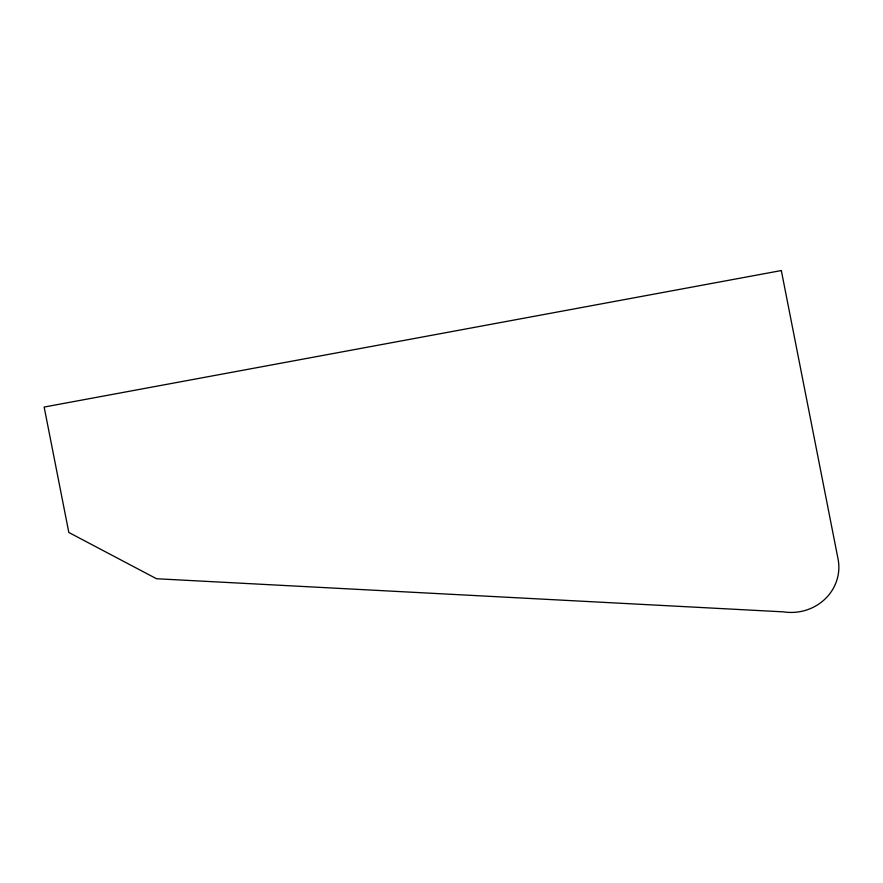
<?xml version="1.0" encoding="UTF-8"?>
<svg xmlns="http://www.w3.org/2000/svg" width="883" height="883" viewBox="0 0 883 883"><rect width="100%" height="100%" fill="white"/><g stroke="black" fill="none" stroke-linecap="round" stroke-linejoin="round"><path stroke-width="1.32" d="M781.323 270.551L44.15 407.052L68.819 532.471L156.534 578.74L783.685 611.875A47.252 44.757 -4.9 0 0 838.066 559.071L781.323 270.551"/></g></svg>
